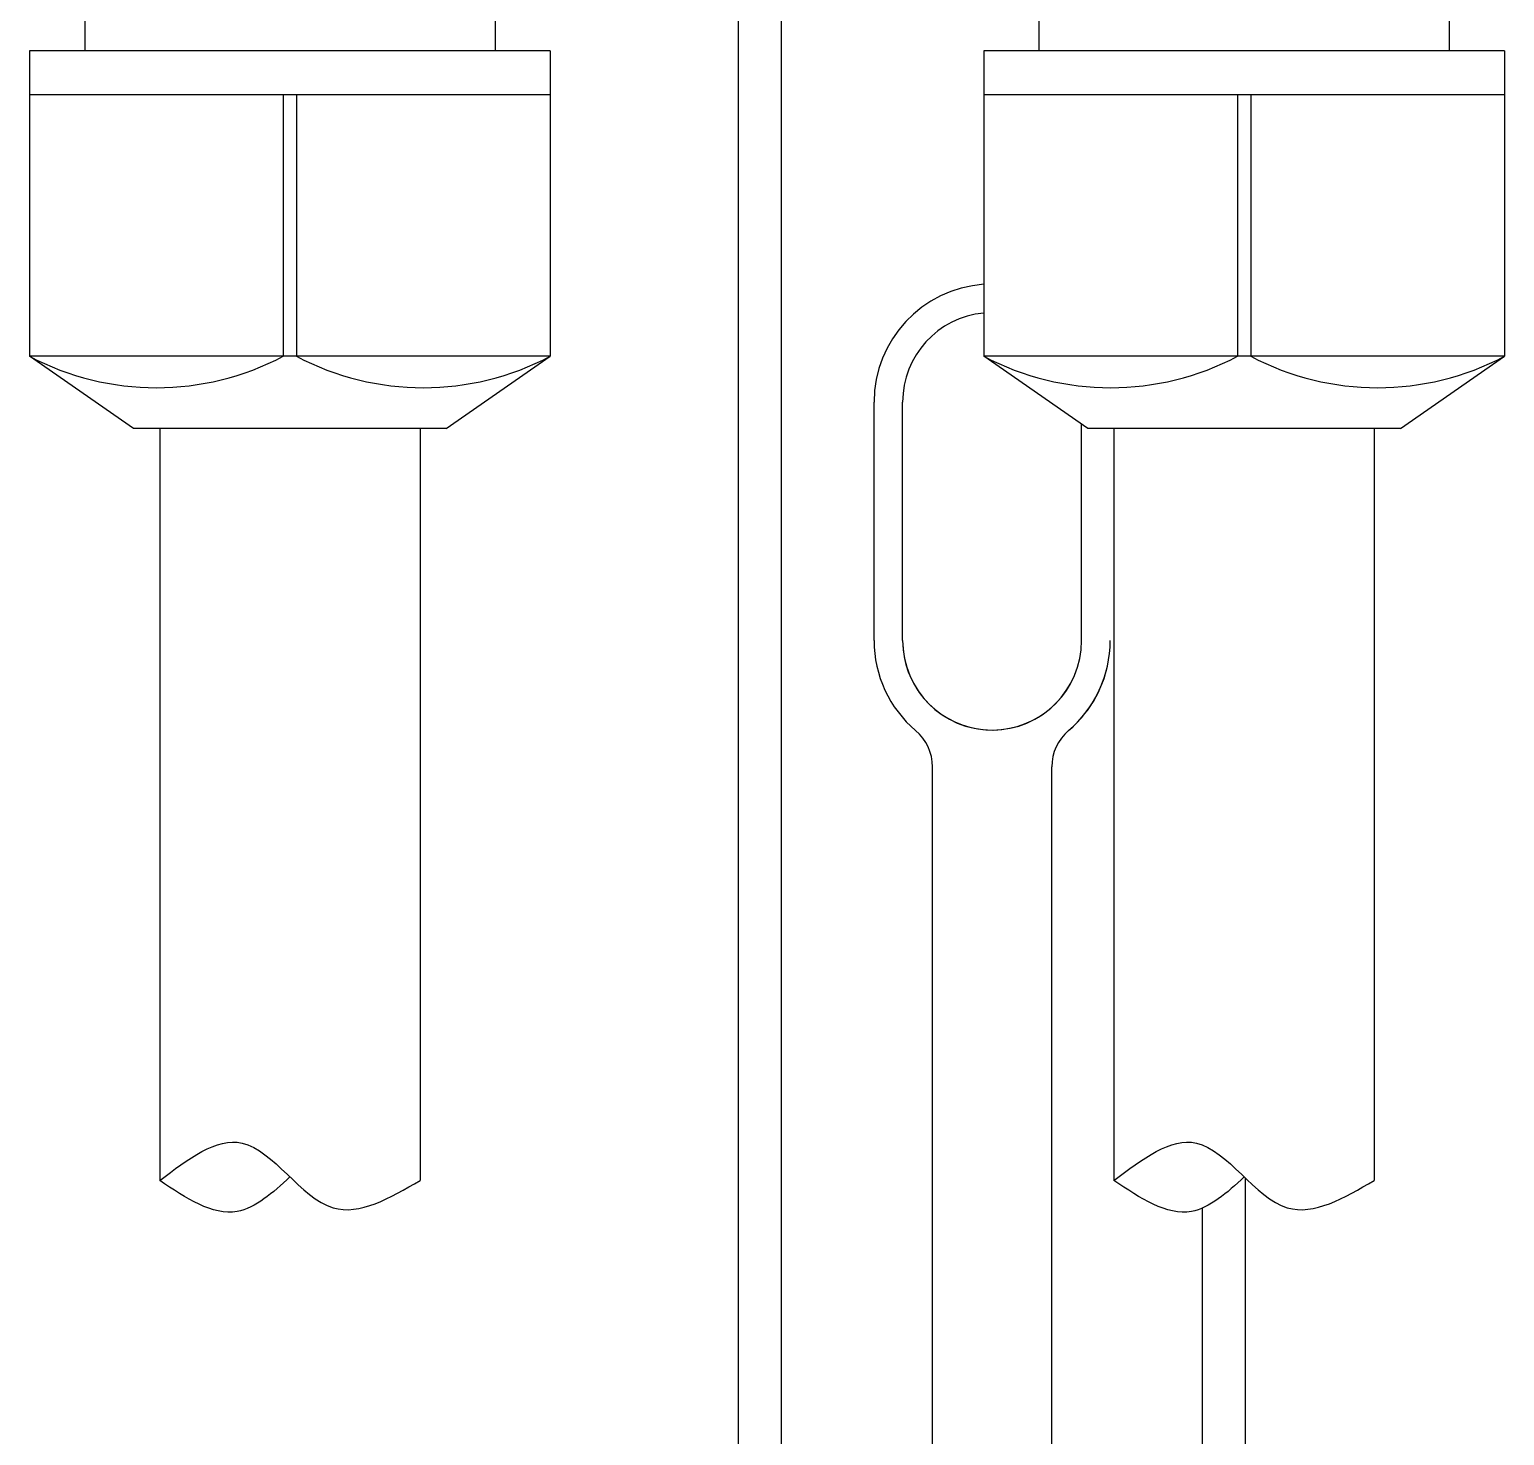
# Paper-space layout 'M&T INST' of a CAD drawing. Header units: inches. Extents: x 0.2 to 34.4, y 0.5 to 23.
# Drawn here: x 16.1787 to 16.5007, y 14.1042 to 14.4112 of the extents above; entities that cross this region are included whole.
import ezdxf

# ---------------------------------------------------------------- set-up
doc = ezdxf.new("R2010")
doc.units = ezdxf.units.IN
doc.header["$MEASUREMENT"] = 0
for name, color, linetype in [('D_OBJECTS', 4, 'Continuous'), ('D_PEX TUBING', 6, 'Continuous'), ('Title Block', 7, 'Continuous')]:
    doc.layers.add(name, color=color, linetype=linetype)

# ---------------------------------------------------------------- blocks, each defined once
blk = doc.blocks.new('SINGLE MANIFOLD')
at = {"layer": 'D_OBJECTS', "ltscale": 12}
for p, q in [((-3.414525235543895, -3.376156616284671), (-3.414525235543895, -2.841577742495158)), ((-3.407025235543895, -3.385754080490837), (-3.407025235543895, -2.841577742495158)), ((-3.390879402210562, -2.971694999778915), (-3.390879402210562, -2.930028333112258)), ((-3.385879402210563, -2.971694999778915), (-3.385879402210563, -2.930028333112258)), ((-3.354629402210563, -2.971694999778915), (-3.354629402210563, -2.933866428610767)), ((-3.380671068877227, -3.259033119021776), (-3.380671068877227, -2.993763587623288)), ((-3.359837735543895, -3.259033119021776), (-3.359837735543895, -2.993763587623288)), ((-3.325983568877227, -3.276156616284677), (-3.325983568877227, -3.065630671464913)), ((-3.333483568877227, -3.276156616284677), (-3.333483568877227, -3.070821558306871))]:
    blk.add_line(p, q, dxfattribs=at)
at = {"layer": 'D_OBJECTS', "color": 1, "ltscale": 12}
for p, q in [((-3.528739673029545, -2.851994409161829), (-3.528739673029545, -2.868661075828495)), ((-3.457073006362876, -2.851994409161829), (-3.457073006362876, -2.868661075828495)), ((-3.362073006362877, -2.851994409161829), (-3.362073006362881, -2.868661075828495)), ((-3.290406339696212, -2.851994409161829), (-3.290406339696212, -2.868661075828495)), ((-3.447434191325186, -2.868661075828495), (-3.538378488067238, -2.868661075828495)), ((-3.538378488067245, -2.868661075828495), (-3.538378488067245, -2.922017318855648)), ((-3.44743419132519, -2.868661075828495), (-3.44743419132519, -2.922017318855648)), ((-3.280767524658518, -2.868661075828495), (-3.371711821400574, -2.868661075828495)), ((-3.371711821400577, -2.868661075828495), (-3.371711821400577, -2.922017318855648)), ((-3.280767524658522, -2.868661075828495), (-3.280767524658522, -2.922017318855648)), ((-3.447434191325186, -2.876361955504148), (-3.538378488067238, -2.876361955504148)), ((-3.494062087989512, -2.876361955504148), (-3.494062087989512, -2.922017318855648)), ((-3.491750591402916, -2.876361955504148), (-3.491750591402916, -2.922017318855648)), ((-3.280767524658518, -2.876361955504148), (-3.371711821400574, -2.876361955504148)), ((-3.327395421322848, -2.876361955504148), (-3.327395421322848, -2.922017318855648)), ((-3.325083924736248, -2.876361955504148), (-3.325083924736248, -2.922017318855648)), ((-3.520189628718825, -2.934633903681384), (-3.538378488067238, -2.922017318855648)), ((-3.447434191325186, -2.922017318855648), (-3.538378488067238, -2.922017318855648)), ((-3.465623050673589, -2.934633903681384), (-3.447434191325186, -2.922017318855648)), ((-3.353522962052157, -2.934633903681384), (-3.371711821400574, -2.922017318855648)), ((-3.280767524658518, -2.922017318855648), (-3.371711821400574, -2.922017318855648)), ((-3.298956384006921, -2.934633903681384), (-3.280767524658518, -2.922017318855648)), ((-3.465623050673599, -2.934633903681384), (-3.520189628718835, -2.934633903681384)), ((-3.298956384006932, -2.934633903681384), (-3.353522962052168, -2.934633903681384))]:
    blk.add_line(p, q, dxfattribs=at)
at = {"layer": 'D_OBJECTS', "ltscale": 12}
for centre, radius, start, end in [((-3.370254402210563, -2.930028333112258), 0.020625, 94.05205418269598, 180), ((-3.370254402210563, -2.930028333112258), 0.015625, 95.35203382653238, 180), ((-3.370254402210563, -2.971694999778915), 0.020625, 180, 229.6479755256356), ((-3.370254402210563, -2.971694999778915), 0.020625, 180, 229.6479755256356), ((-3.370254402210563, -2.971694999778915), 0.015625, 180, 0), ((-3.370254402210563, -2.971694999778915), 0.015625, 180, 341.549466662146), ((-3.370254402210563, -2.971694999778915), 0.020625, 310.3520244743637, 0), ((-3.370254402210563, -2.971694999778915), 0.020625, 310.3520244743637, 346.1275080720102), ((-3.389004402210563, -2.993763587623288), 0.008333333333333333, 0, 49.64797552563539), ((-3.389004402210563, -2.993763587623288), 0.008333333333333333, 0, 49.64797552563537), ((-3.351504402210562, -2.993763587623288), 0.008333333333333333, 130.3520244743644, 180), ((-3.351504402210562, -2.993763587623288), 0.008333333333333333, 130.3520244743645, 180)]:
    blk.add_arc(centre, radius, start, end, dxfattribs=at)
at = {"layer": 'D_OBJECTS', "color": 1, "ltscale": 12}
for centre, radius, start, end in [((-3.516220288028368, -2.880167160830833), 0.0473542137054761, 242.100340056608, 297.8996599433831), ((-3.469592391364042, -2.880167160830862), 0.04735421370546536, 242.1003400565896, 297.8996599434012), ((-3.3495536213617, -2.880167160830833), 0.0473542137054761, 242.100340056608, 297.8996599433831), ((-3.302925724697374, -2.880167160830862), 0.04735421370546536, 242.1003400565896, 297.8996599434012)]:
    blk.add_arc(centre, radius, start, end, dxfattribs=at)
at = {"layer": 'D_PEX TUBING', "ltscale": 12}
for p, q in [((-3.515642413881721, -2.934633903681398), (-3.515642413881721, -3.066000041799068)), ((-3.470170265510696, -2.934633903681398), (-3.470170265510696, -3.066000041799068)), ((-3.348975747215054, -2.934633903681398), (-3.348975747215054, -3.066000041799068)), ((-3.303503598844031, -2.934633903681398), (-3.303503598844028, -3.066000041799068))]:
    blk.add_line(p, q, dxfattribs=at)
for points in [[(-3.515642413881723, -3.066000041799054), (-3.501252530261457, -3.059468810993376), (-3.485364148260274, -3.07077749058163), (-3.470170265510696, -3.066000041799054)], [(-3.348975747215057, -3.066000041799054), (-3.334585863594791, -3.059468810993376), (-3.318697481593606, -3.07077749058163), (-3.303503598844028, -3.066000041799054)]]:
    blk.add_spline(points, degree=3, dxfattribs=at)
for points in [[(-3.492892854458898, -3.065399062856965), (-3.495883314261002, -3.068161422787522), (-3.502987934147628, -3.074493318221695), (-3.511033137587704, -3.069093638572379), (-3.515642413881723, -3.066000041799054)], [(-3.326226187792232, -3.065399062856965), (-3.329216647594336, -3.068161422787522), (-3.336321267480962, -3.074493318221695), (-3.344366470921038, -3.069093638572379), (-3.348975747215057, -3.066000041799054)]]:
    blk.add_open_spline(points, degree=3, knots=[0.3675851380350175, 0.3675851380350175, 0.3675851380350175, 0.3675851380350175, 0.5168544626124207, 0.7170983938589434, 0.7170983938589434, 0.7170983938589434, 0.7170983938589434], dxfattribs=at)

psp = doc.layouts.new('M&T INST')

# ---------------------------------------------------------------- block references
at = {"layer": 'Title Block', "xscale": 1.25, "yscale": 1.25, "zscale": 1.25}
psp.add_blockref('SINGLE MANIFOLD', (20.60170866880872, 17.99239024715487), dxfattribs=at)

doc.saveas('drawing.dxf')
